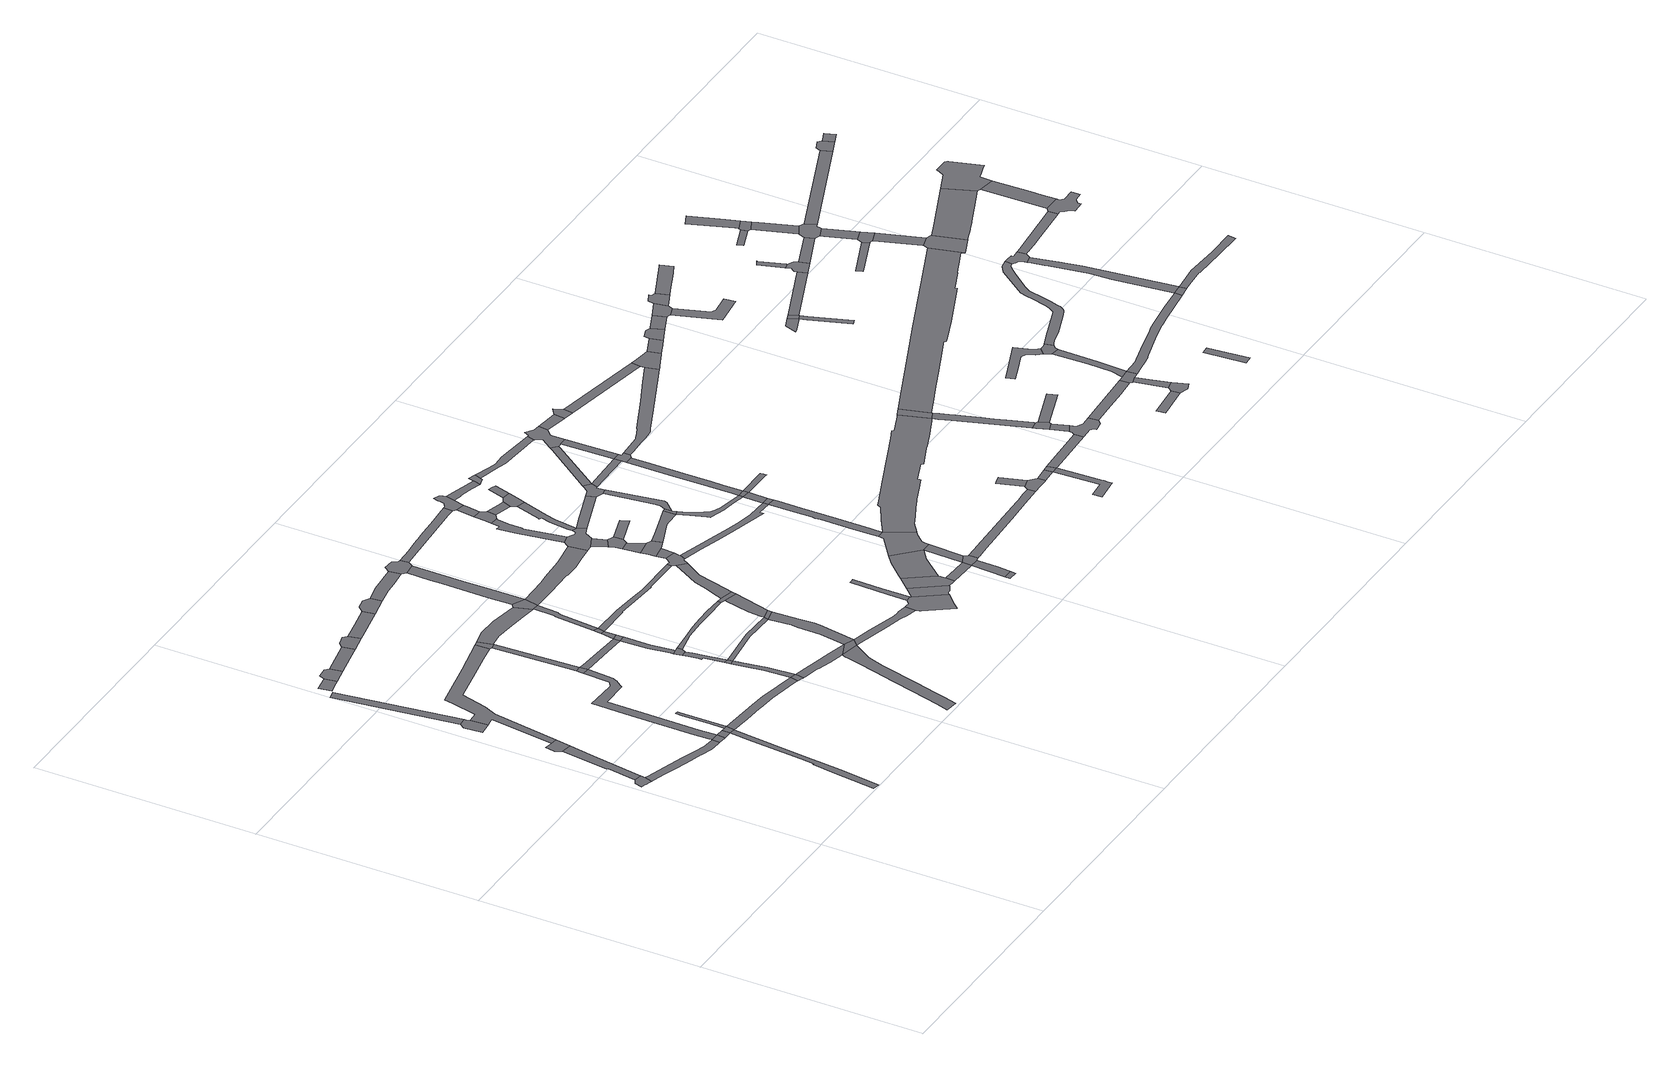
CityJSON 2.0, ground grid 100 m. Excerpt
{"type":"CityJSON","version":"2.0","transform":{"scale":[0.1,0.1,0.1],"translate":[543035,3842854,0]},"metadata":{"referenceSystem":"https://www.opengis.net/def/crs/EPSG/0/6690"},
"CityObjects":{
"road1":{"type":"Road","geometry":[{"type":"MultiSurface","lod":"1","boundaries":[[[0,1,2,3,4,5,6,7,8,9]]]}]},
"road2":{"type":"Road","attributes":{"RoadStructureAttribute.sectionType":"1"},"geometry":[{"type":"MultiSurface","lod":"1","boundaries":[[[10,11,12,13,0,9,14,15]]]}]},
"road3":{"type":"Road","geometry":[{"type":"MultiSurface","lod":"1","boundaries":[[[16,17,10,15,18,19]]]}]},
"road4":{"type":"Road","attributes":{"RoadStructureAttribute.sectionType":"1"},"geometry":[{"type":"MultiSurface","lod":"1","boundaries":[[[20,21,22,23,24,25,8,7,26,27,28,29,30,31,32,33,34,35]]]}]},
"road5":{"type":"Road","geometry":[{"type":"MultiSurface","lod":"1","boundaries":[[[36,37,38,39,40,41,42,43]]]}]},
"road6":{"type":"Road","attributes":{"RoadStructureAttribute.sectionType":"1"},"geometry":[{"type":"MultiSurface","lod":"1","boundaries":[[[44,45,46,47,48,49,50,51,52,53,54,55,56,57,58]]]}]},
"road7":{"type":"Road","attributes":{"RoadStructureAttribute.sectionType":"1"},"geometry":[{"type":"MultiSurface","lod":"1","boundaries":[[[59,60,38,37]]]}]},
"road8":{"type":"Road","geometry":[{"type":"MultiSurface","lod":"1","boundaries":[[[35,34,61,62]]]}]},
"road9":{"type":"Road","attributes":{"RoadStructureAttribute.sectionType":"1"},"geometry":[{"type":"MultiSurface","lod":"1","boundaries":[[[62,61,44,63]]]}]},
"road10":{"type":"Road","attributes":{"RoadStructureAttribute.sectionType":"1"},"geometry":[{"type":"MultiSurface","lod":"1","boundaries":[[[64,65,66,67,68]]]}]},
"road11":{"type":"Road","geometry":[{"type":"MultiSurface","lod":"1","boundaries":[[[63,44,58,69,70]]]}]},
"road12":{"type":"Road","geometry":[{"type":"MultiSurface","lod":"1","boundaries":[[[71,72,73,74,75,76,77,70,69]]]}]},
"road13":{"type":"Road","geometry":[{"type":"MultiSurface","lod":"1","boundaries":[[[78,79,64,68,80,81]]]}]},
"road14":{"type":"Road","attributes":{"RoadStructureAttribute.sectionType":"1"},"geometry":[{"type":"MultiSurface","lod":"1","boundaries":[[[82,83,84,85,86,87,43,42,88,89,90,19,18,91,92,93,94,95,96]]]}]},
"road15":{"type":"Road","attributes":{"RoadStructureAttribute.sectionType":"1"},"geometry":[{"type":"MultiSurface","lod":"1","boundaries":[[[97,98,99,100,101,102,103,104,105,106,107,35,62,108,109,110,111,112,113,114,115,116,117,118]]]}]},
"road16":{"type":"Road","attributes":{"RoadStructureAttribute.sectionType":"1"},"geometry":[{"type":"MultiSurface","lod":"1","boundaries":[[[119,120,81,80,121,122]]]}]},
"road17":{"type":"Road","attributes":{"RoadStructureAttribute.sectionType":"1"},"geometry":[{"type":"MultiSurface","lod":"1","boundaries":[[[123,124,125,126,127,69,58,128,129,130,131,132,133,134]]]}]},
"road18":{"type":"Road","geometry":[{"type":"MultiSurface","lod":"1","boundaries":[[[135,136,137,97,118]]]}]},
"road19":{"type":"Road","geometry":[{"type":"MultiSurface","lod":"1","boundaries":[[[138,139,119,122,140,141]]]}]},
"road20":{"type":"Road","attributes":{"RoadStructureAttribute.sectionType":"1"},"geometry":[{"type":"MultiSurface","lod":"1","boundaries":[[[142,143,144,136,135]]]}]},
"road21":{"type":"Road","geometry":[{"type":"MultiSurface","lod":"1","boundaries":[[[145,82,96,146,143,142,147]]]}]},
"road22":{"type":"Road","geometry":[{"type":"MultiSurface","lod":"1","boundaries":[[[134,133,148,149,150,151]]]}]},
"road23":{"type":"Road","attributes":{"RoadStructureAttribute.sectionType":"1"},"geometry":[{"type":"MultiSurface","lod":"1","boundaries":[[[152,153,135,118,154,155,156]]]}]},
"road24":{"type":"Road","attributes":{"RoadStructureAttribute.sectionType":"1"},"geometry":[{"type":"MultiSurface","lod":"1","boundaries":[[[157,158,159,141,140,160,161]]]}]},
"road25":{"type":"Road","attributes":{"RoadStructureAttribute.sectionType":"1"},"geometry":[{"type":"MultiSurface","lod":"1","boundaries":[[[162,163,164,165,166,167,134,151]]]}]},
"road26":{"type":"Road","geometry":[{"type":"MultiSurface","lod":"1","boundaries":[[[168,164,163,169]]]}]},
"road27":{"type":"Road","attributes":{"RoadStructureAttribute.sectionType":"1"},"geometry":[{"type":"MultiSurface","lod":"1","boundaries":[[[170,171,172,173,174,175,176,177,168,169]]]}]},
"road28":{"type":"Road","geometry":[{"type":"MultiSurface","lod":"1","boundaries":[[[178,179,180,173,172,181]]]}]},
"road29":{"type":"Road","attributes":{"RoadStructureAttribute.sectionType":"1"},"geometry":[{"type":"MultiSurface","lod":"1","boundaries":[[[182,183,184,185,186,187,188,189,190,191,192,193,194,195,196,197,198,199]]]}]},
"road30":{"type":"Road","attributes":{"RoadStructureAttribute.sectionType":"1"},"geometry":[{"type":"MultiSurface","lod":"1","boundaries":[[[155,200,201,180,179,202,203]]]}]},
"road31":{"type":"Road","attributes":{"RoadStructureAttribute.sectionType":"1"},"geometry":[{"type":"MultiSurface","lod":"1","boundaries":[[[204,205,145,147,206,207,208,209,210,211]]]}]},
"road32":{"type":"Road","geometry":[{"type":"MultiSurface","lod":"1","boundaries":[[[212,156,155,203]]]}]},
"road33":{"type":"Road","attributes":{"RoadStructureAttribute.sectionType":"1"},"geometry":[{"type":"MultiSurface","lod":"1","boundaries":[[[213,214,215,216,151,150,217,218,219,220,182,221]]]}]},
"road34":{"type":"Road","attributes":{"RoadStructureAttribute.sectionType":"1"},"geometry":[{"type":"MultiSurface","lod":"1","boundaries":[[[222,156,212,223]]]}]},
"road35":{"type":"Road","geometry":[{"type":"MultiSurface","lod":"1","boundaries":[[[224,225,157,161,226,227]]]}]},
"road36":{"type":"Road","geometry":[{"type":"MultiSurface","lod":"1","boundaries":[[[228,229,222,223,230]]]}]},
"road37":{"type":"Road","attributes":{"RoadStructureAttribute.sectionType":"1"},"geometry":[{"type":"MultiSurface","lod":"1","boundaries":[[[231,169,163,232,233,234]]]}]},
"road38":{"type":"Road","attributes":{"RoadStructureAttribute.sectionType":"1"},"geometry":[{"type":"MultiSurface","lod":"1","boundaries":[[[235,236,237,228,230,238,239,240,241]]]}]},
"road39":{"type":"Road","geometry":[{"type":"MultiSurface","lod":"1","boundaries":[[[221,182,199,242]]]}]},
"road40":{"type":"Road","attributes":{"RoadStructureAttribute.sectionType":"1"},"geometry":[{"type":"MultiSurface","lod":"1","boundaries":[[[243,244,245,246,178,181,247,248,249,250,251]]]}]},
"road41":{"type":"Road","geometry":[{"type":"MultiSurface","lod":"1","boundaries":[[[252,211,210,235,241,253]]]}]},
"road42":{"type":"Road","attributes":{"RoadStructureAttribute.sectionType":"1"},"geometry":[{"type":"MultiSurface","lod":"1","boundaries":[[[254,255,227,226,256,257,258]]]}]},
"road43":{"type":"Road","attributes":{"RoadStructureAttribute.sectionType":"1"},"geometry":[{"type":"MultiSurface","lod":"1","boundaries":[[[259,260,261,262,263,264,233,265,266,267,268,221,242]]]}]},
"road44":{"type":"Road","attributes":{"RoadStructureAttribute.sectionType":"1"},"geometry":[{"type":"MultiSurface","lod":"1","boundaries":[[[269,270,271,272,273,274,275,252,253]]]}]},
"road45":{"type":"Road","geometry":[{"type":"MultiSurface","lod":"1","boundaries":[[[276,277,234,233,264]]]}]},
"road46":{"type":"Road","attributes":{"RoadStructureAttribute.sectionType":"1"},"geometry":[{"type":"MultiSurface","lod":"1","boundaries":[[[278,279,280,281,242,199,282,283,284,285,286,287]]]}]},
"road47":{"type":"Road","attributes":{"RoadStructureAttribute.sectionType":"1"},"geometry":[{"type":"MultiSurface","lod":"1","boundaries":[[[288,289,290,230,223,291,292,293,294,295,296,297]]]}]},
"road48":{"type":"Road","geometry":[{"type":"MultiSurface","lod":"1","boundaries":[[[298,254,258,272,271,299,300,301,302,303,304,305]]]}]},
"road49":{"type":"Road","attributes":{"RoadStructureAttribute.sectionType":"1"},"geometry":[{"type":"MultiSurface","lod":"1","boundaries":[[[306,307,308,309,310,277,276,311,312,313]]]}]},
"road50":{"type":"Road","geometry":[{"type":"MultiSurface","lod":"1","boundaries":[[[251,250,306,313,314,315]]]}]},
"road51":{"type":"Road","attributes":{"RoadStructureAttribute.sectionType":"1"},"geometry":[{"type":"MultiSurface","lod":"1","boundaries":[[[316,317,318,319,253,241,320,321,322,323,324,325,326]]]}]},
"road52":{"type":"Road","attributes":{"RoadStructureAttribute.sectionType":"1"},"geometry":[{"type":"MultiSurface","lod":"1","boundaries":[[[327,328,329,330,331,332,315,314,333,334,335]]]}]},
"road53":{"type":"Road","geometry":[{"type":"MultiSurface","lod":"1","boundaries":[[[336,337,338,339,340,287,286,341,342,343,344,345,346,347]]]}]},
"road54":{"type":"Road","attributes":{"RoadStructureAttribute.sectionType":"1"},"geometry":[{"type":"MultiSurface","lod":"1","boundaries":[[[348,349,350,351,352,338,337]]]}]},
"road55":{"type":"Road","attributes":{"RoadStructureAttribute.sectionType":"1"},"geometry":[{"type":"MultiSurface","lod":"1","boundaries":[[[353,354,355,356,357,358,359,360,361,302,301,362,363,364,365]]]}]},
"road56":{"type":"Road","geometry":[{"type":"MultiSurface","lod":"1","boundaries":[[[366,347,346,367,368,369,370,371]]]}]},
"road57":{"type":"Road","geometry":[{"type":"MultiSurface","lod":"1","boundaries":[[[372,373,374,297,296,327,335,375,376,377,378,379]]]}]},
"road58":{"type":"Road","attributes":{"RoadStructureAttribute.sectionType":"1"},"geometry":[{"type":"MultiSurface","lod":"1","boundaries":[[[380,381,372,379]]]}]},
"road59":{"type":"Road","attributes":{"RoadStructureAttribute.sectionType":"1"},"geometry":[{"type":"MultiSurface","lod":"1","boundaries":[[[382,366,371,383,384,385,386]]]}]},
"road60":{"type":"Road","geometry":[{"type":"MultiSurface","lod":"1","boundaries":[[[387,388,389,390]]]}]},
"road61":{"type":"Road","attributes":{"RoadStructureAttribute.sectionType":"1"},"geometry":[{"type":"MultiSurface","lod":"1","boundaries":[[[391,392,393,394]]]}]},
"road62":{"type":"Road","geometry":[{"type":"MultiSurface","lod":"1","boundaries":[[[394,393,395,396,381,380,397,398]]]}]},
"road63":{"type":"Road","attributes":{"RoadStructureAttribute.sectionType":"1"},"geometry":[{"type":"MultiSurface","lod":"1","boundaries":[[[390,389,399,392,391,400,401]]]}]},
"road64":{"type":"Road","geometry":[{"type":"MultiSurface","lod":"1","boundaries":[[[402,403,404,405,406,407,408,409,410,316,326,411,388,387,412,413,414]]]}]},
"road65":{"type":"Road","attributes":{"RoadStructureAttribute.sectionType":"1"},"geometry":[{"type":"MultiSurface","lod":"1","boundaries":[[[415,416,417,418,419,420,409,408,421,422,423,424,425,426]]]}]},
"road66":{"type":"Road","attributes":{"RoadStructureAttribute.sectionType":"1"},"geometry":[{"type":"MultiSurface","lod":"1","boundaries":[[[427,385,384,428,429]]]}]},
"road67":{"type":"Road","geometry":[{"type":"MultiSurface","lod":"1","boundaries":[[[430,431,415,426,432,433,434,435]]]}]},
"road68":{"type":"Road","attributes":{"RoadStructureAttribute.sectionType":"1"},"geometry":[{"type":"MultiSurface","lod":"1","boundaries":[[[436,437,438,382,386,439,440]]]}]},
"road69":{"type":"Road","geometry":[{"type":"MultiSurface","lod":"1","boundaries":[[[441,442,443,444]]]}]},
"road70":{"type":"Road","geometry":[{"type":"MultiSurface","lod":"1","boundaries":[[[445,446,447,401,400]]]}]},
"road71":{"type":"Road","attributes":{"RoadStructureAttribute.sectionType":"1"},"geometry":[{"type":"MultiSurface","lod":"1","boundaries":[[[448,430,435,449,450]]]}]},
"road72":{"type":"Road","attributes":{"RoadStructureAttribute.sectionType":"1"},"geometry":[{"type":"MultiSurface","lod":"1","boundaries":[[[428,441,444,451,452,453,454]]]}]},
"road73":{"type":"Road","attributes":{"RoadStructureAttribute.sectionType":"1"},"geometry":[{"type":"MultiSurface","lod":"1","boundaries":[[[455,456,457,458,459,460,461,462,402,414,463,464,465,466]]]}]},
"road74":{"type":"Road","geometry":[{"type":"MultiSurface","lod":"1","boundaries":[[[467,468,469,470,471,353,365,448,450,472,473,474,475]]]}]},
"road75":{"type":"Road","attributes":{"RoadStructureAttribute.sectionType":"1"},"geometry":[{"type":"MultiSurface","lod":"1","boundaries":[[[476,477,478,479,398,397,480,481,482,483,484]]]}]},
"road76":{"type":"Road","attributes":{"RoadStructureAttribute.sectionType":"1"},"geometry":[{"type":"MultiSurface","lod":"1","boundaries":[[[485,433,432,486,487,488]]]}]},
"road77":{"type":"Road","geometry":[{"type":"MultiSurface","lod":"1","boundaries":[[[489,429,428,454,490,491,492]]]}]},
"road78":{"type":"Road","attributes":{"RoadStructureAttribute.sectionType":"1"},"geometry":[{"type":"MultiSurface","lod":"1","boundaries":[[[493,494,495,377,376,496,497,498,499,500,501,502]]]}]},
"road79":{"type":"Road","attributes":{"RoadStructureAttribute.sectionType":"1"},"geometry":[{"type":"MultiSurface","lod":"1","boundaries":[[[503,504,505,506,414,413,507]]]}]},
"road80":{"type":"Road","attributes":{"RoadStructureAttribute.sectionType":"1"},"geometry":[{"type":"MultiSurface","lod":"1","boundaries":[[[440,429,489,508]]]}]},
"road81":{"type":"Road","geometry":[{"type":"MultiSurface","lod":"1","boundaries":[[[509,488,487,510,455,466,511,512]]]}]},
"road82":{"type":"Road","geometry":[{"type":"MultiSurface","lod":"1","boundaries":[[[513,514,515,516,436,440,508,517,518,519,520,521]]]}]},
"road83":{"type":"Road","attributes":{"RoadStructureAttribute.sectionType":"1"},"geometry":[{"type":"MultiSurface","lod":"1","boundaries":[[[522,523,473,472,524,525,526,527,528,529]]]}]},
"road84":{"type":"Road","geometry":[{"type":"MultiSurface","lod":"1","boundaries":[[[530,476,484,531,532]]]}]},
"road85":{"type":"Road","geometry":[{"type":"MultiSurface","lod":"1","boundaries":[[[533,534,535,536,509,512]]]}]},
"road86":{"type":"Road","attributes":{"RoadStructureAttribute.sectionType":"1"},"geometry":[{"type":"MultiSurface","lod":"1","boundaries":[[[537,538,539,540,541,542,543,544,545,530,532]]]}]},
"road87":{"type":"Road","geometry":[{"type":"MultiSurface","lod":"1","boundaries":[[[546,529,528,547,548,549,550,551]]]}]},
"road88":{"type":"Road","attributes":{"RoadStructureAttribute.sectionType":"1"},"geometry":[{"type":"MultiSurface","lod":"1","boundaries":[[[552,553,554,555,556,557,531,484,558,559,560,561,562,563,564,565]]]}]},
"road89":{"type":"Road","attributes":{"RoadStructureAttribute.sectionType":"1"},"geometry":[{"type":"MultiSurface","lod":"1","boundaries":[[[501,566,567,568,569,570,571,572,513,521,573,574,575,576,577,578]]]}]},
"road90":{"type":"Road","geometry":[{"type":"MultiSurface","lod":"1","boundaries":[[[579,580,581,582,503,507,542,541,583,584,585,586,587]]]}]},
"road91":{"type":"Road","geometry":[{"type":"MultiSurface","lod":"1","boundaries":[[[588,502,501,578]]]}]},
"road92":{"type":"Road","attributes":{"RoadStructureAttribute.sectionType":"1"},"geometry":[{"type":"MultiSurface","lod":"1","boundaries":[[[564,589,590,591,502,588,592,593]]]}]},
"road93":{"type":"Road","geometry":[{"type":"MultiSurface","lod":"1","boundaries":[[[594,565,564,593]]]}]},
"road94":{"type":"Road","attributes":{"RoadStructureAttribute.sectionType":"1"},"geometry":[{"type":"MultiSurface","lod":"1","boundaries":[[[595,596,597,598,599,600,601,602,603,492,491,604,605,606,607,608,609,610,611,612,613]]]}]},
"road95":{"type":"Road","attributes":{"RoadStructureAttribute.sectionType":"1"},"geometry":[{"type":"MultiSurface","lod":"1","boundaries":[[[614,615,587,586,616,617]]]}]},
"road96":{"type":"Road","attributes":{"RoadStructureAttribute.sectionType":"1"},"geometry":[{"type":"MultiSurface","lod":"1","boundaries":[[[618,619,579,587,620,621]]]}]},
"road97":{"type":"Road","attributes":{"RoadStructureAttribute.sectionType":"1"},"geometry":[{"type":"MultiSurface","lod":"1","boundaries":[[[622,623,624,551,550,625,626,627,628]]]}]},
"road98":{"type":"Road","attributes":{"RoadStructureAttribute.sectionType":"1"},"geometry":[{"type":"MultiSurface","lod":"1","boundaries":[[[629,630,631,632,633,565,594,634,635,636,637,638]]]}]},
"road99":{"type":"Road","geometry":[{"type":"MultiSurface","lod":"1","boundaries":[[[639,640,641,642,594,593]]]}]},
"road100":{"type":"Road","geometry":[{"type":"MultiSurface","lod":"1","boundaries":[[[643,644,614,617,629,638,645,646]]]}]},
"road101":{"type":"Road","attributes":{"RoadStructureAttribute.sectionType":"1"},"geometry":[{"type":"MultiSurface","lod":"1","boundaries":[[[647,648,649,614,644]]]}]},
"road102":{"type":"Road","geometry":[{"type":"MultiSurface","lod":"1","boundaries":[[[650,651,628,627,652,653,654,618,621,655,649,648,656,657,658,659,660]]]}]},
"road103":{"type":"Road","attributes":{"RoadStructureAttribute.sectionType":"1"},"geometry":[{"type":"MultiSurface","lod":"1","boundaries":[[[661,662,663,664,665,666,667,668,669,670,671,672,673,674,675,676,521,520,677,678,679,680,681,682,683,684,685,686,687,688,689,690,691,692,693,694,695,696]]]}]},
"road104":{"type":"Road","geometry":[{"type":"MultiSurface","lod":"1","boundaries":[[[697,698,699,700,701]]]}]},
"road105":{"type":"Road","geometry":[{"type":"MultiSurface","lod":"1","boundaries":[[[702,703,701,700,704,595,613,705,706,707,708]]]}]},
"road106":{"type":"Road","attributes":{"RoadStructureAttribute.sectionType":"1"},"geometry":[{"type":"MultiSurface","lod":"1","boundaries":[[[659,658,709,710]]]}]},
"road107":{"type":"Road","attributes":{"RoadStructureAttribute.sectionType":"1"},"geometry":[{"type":"MultiSurface","lod":"1","boundaries":[[[711,712,713,714,715,716,717,718,719,720,721]]]}]},
"road108":{"type":"Road","attributes":{"RoadStructureAttribute.sectionType":"1"},"geometry":[{"type":"MultiSurface","lod":"1","boundaries":[[[722,708,707,723]]]}]},
"road109":{"type":"Road","geometry":[{"type":"MultiSurface","lod":"1","boundaries":[[[724,710,709,725,726]]]}]},
"road110":{"type":"Road","geometry":[{"type":"MultiSurface","lod":"1","boundaries":[[[727,722,723,728,717,716]]]}]},
"road111":{"type":"Road","attributes":{"RoadStructureAttribute.sectionType":"1"},"geometry":[{"type":"MultiSurface","lod":"1","boundaries":[[[729,730,731,732,733,734,735,736,646,645,737,738,739,740,741,742,743,744,745,746,747,748]]]}]},
"road112":{"type":"Road","attributes":{"RoadStructureAttribute.sectionType":"1"},"geometry":[{"type":"MultiSurface","lod":"1","boundaries":[[[749,727,716,750,751]]]}]},
"road113":{"type":"Road","attributes":{"RoadStructureAttribute.sectionType":"1"},"geometry":[{"type":"MultiSurface","lod":"1","boundaries":[[[726,725,752,753]]]}]},
"road114":{"type":"Road","geometry":[{"type":"MultiSurface","lod":"1","boundaries":[[[754,755,661,696,756,757]]]}]},
"road115":{"type":"Road","attributes":{"RoadStructureAttribute.sectionType":"1"},"geometry":[{"type":"MultiSurface","lod":"1","boundaries":[[[758,759,760,761,762,763,764,765,756,696,766,767,768,769]]]}]},
"road116":{"type":"Road","attributes":{"RoadStructureAttribute.sectionType":"1"},"geometry":[{"type":"MultiSurface","lod":"1","boundaries":[[[770,771,772,773]]]}]},
"road117":{"type":"Road","geometry":[{"type":"MultiSurface","lod":"1","boundaries":[[[769,768,774,771,770,775,776]]]}]},
"road118":{"type":"Road","geometry":[{"type":"MultiSurface","lod":"1","boundaries":[[[777,778,773,772,779,749,751,780,781,782,783,784,785]]]}]},
"road119":{"type":"Road","geometry":[{"type":"MultiSurface","lod":"1","boundaries":[[[786,787,788,776,775]]]}]},
"road120":{"type":"Road","geometry":[{"type":"MultiSurface","lod":"1","boundaries":[[[789,790,791,753,752,729,748,792,793,794,795,796]]]}]},
"road121":{"type":"Road","attributes":{"RoadStructureAttribute.sectionType":"1"},"geometry":[{"type":"MultiSurface","lod":"1","boundaries":[[[797,798,785,784,799,800,801,802]]]}]},
"road122":{"type":"Road","attributes":{"RoadStructureAttribute.sectionType":"1"},"geometry":[{"type":"MultiSurface","lod":"1","boundaries":[[[803,804,796,795,805,806]]]}]},
"road123":{"type":"Road","geometry":[{"type":"MultiSurface","lod":"1","boundaries":[[[807,808,809,810]]]}]},
"road124":{"type":"Road","geometry":[{"type":"MultiSurface","lod":"1","boundaries":[[[811,812,813,803,806,814,815]]]}]},
"road125":{"type":"Road","geometry":[{"type":"MultiSurface","lod":"1","boundaries":[[[816,817,807,810,818,819]]]}]},
"road126":{"type":"Road","attributes":{"RoadStructureAttribute.sectionType":"1"},"geometry":[{"type":"MultiSurface","lod":"1","boundaries":[[[820,821,822,817,816]]]}]},
"road127":{"type":"Road","geometry":[{"type":"MultiSurface","lod":"1","boundaries":[[[823,824,825,797,802,826,822,821,827,828]]]}]},
"road128":{"type":"Road","attributes":{"RoadStructureAttribute.sectionType":"1"},"geometry":[{"type":"MultiSurface","lod":"1","boundaries":[[[829,830,815,814,831]]]}]},
"road129":{"type":"Road","geometry":[{"type":"MultiSurface","lod":"1","boundaries":[[[832,833,834,835,836,837,838,839,840,841,842,843,844,845,846,847,848]]]}]},
"road130":{"type":"Road","attributes":{"RoadStructureAttribute.sectionType":"1"},"geometry":[{"type":"MultiSurface","lod":"1","boundaries":[[[849,850,851,852,853,824,823,854,855,856,857]]]}]},
"road131":{"type":"Road","geometry":[{"type":"MultiSurface","lod":"1","boundaries":[[[858,829,831,859,860,861]]]}]},
"road132":{"type":"Road","geometry":[{"type":"MultiSurface","lod":"1","boundaries":[[[862,863,864,865,866,867,868]]]}]},
"road133":{"type":"Road","geometry":[{"type":"MultiSurface","lod":"1","boundaries":[[[869,870,848,847,849,857,871,872,873]]]}]},
"road134":{"type":"Road","attributes":{"RoadStructureAttribute.sectionType":"1"},"geometry":[{"type":"MultiSurface","lod":"1","boundaries":[[[874,875,876,877,878,860,859]]]}]},
"road135":{"type":"Road","geometry":[{"type":"MultiSurface","lod":"1","boundaries":[[[879,862,868,880,881]]]}]},
"road136":{"type":"Road","attributes":{"RoadStructureAttribute.sectionType":"1"},"geometry":[{"type":"MultiSurface","lod":"1","boundaries":[[[882,883,884,885,886,887,880,868]]]}]},
"road137":{"type":"Road","attributes":{"RoadStructureAttribute.sectionType":"1"},"geometry":[{"type":"MultiSurface","lod":"1","boundaries":[[[888,889,890,891,892,754,757,893,894,895,896,897,898,899,900,901,902,903,904,905,906,907,908,909,910,911]]]}]},
"road138":{"type":"Road","geometry":[{"type":"MultiSurface","lod":"1","boundaries":[[[912,913,914,858,861,915,916,917]]]}]},
"road139":{"type":"Road","geometry":[{"type":"MultiSurface","lod":"1","boundaries":[[[918,919,920,921]]]}]},
"road140":{"type":"Road","attributes":{"RoadStructureAttribute.sectionType":"1"},"geometry":[{"type":"MultiSurface","lod":"1","boundaries":[[[922,923,917,916,924,925,926]]]}]},
"road141":{"type":"Road","attributes":{"RoadStructureAttribute.sectionType":"1"},"geometry":[{"type":"MultiSurface","lod":"1","boundaries":[[[927,879,881,928]]]}]},
"road142":{"type":"Road","attributes":{"RoadStructureAttribute.sectionType":"1"},"geometry":[{"type":"MultiSurface","lod":"1","boundaries":[[[929,930,931,932,933,934,935,936,937,938,939,940,823,828,941,942,943,944,945,946,947,948,949,950,951]]]}]},
"road143":{"type":"Road","attributes":{"RoadStructureAttribute.sectionType":"1"},"geometry":[{"type":"MultiSurface","lod":"1","boundaries":[[[952,953,954,955,956,957,958,959,960,961,962,963,964,965,869,873,966,967,968,969,970,971,972,973,974,975,976,977,978,979,980,981,982,983,984,985,986,987]]]}]},
"road144":{"type":"Road","geometry":[{"type":"MultiSurface","lod":"1","boundaries":[[[988,989,990,991,992,993,994]]]}]},
"road145":{"type":"Road","geometry":[{"type":"MultiSurface","lod":"1","boundaries":[[[995,996,994,993,997,998,999,927,928,1000,1001]]]}]},
"road146":{"type":"Road","attributes":{"RoadStructureAttribute.sectionType":"1"},"geometry":[{"type":"MultiSurface","lod":"1","boundaries":[[[1002,1001,1000,1003]]]}]},
"road147":{"type":"Road","geometry":[{"type":"MultiSurface","lod":"1","boundaries":[[[1004,1005,1006,1007,1008,1009]]]}]},
"road148":{"type":"Road","geometry":[{"type":"MultiSurface","lod":"1","boundaries":[[[1010,929,951,1011]]]}]},
"road149":{"type":"Road","geometry":[{"type":"MultiSurface","lod":"1","boundaries":[[[1012,1013,1014,1015]]]}]},
"road150":{"type":"Road","attributes":{"RoadStructureAttribute.sectionType":"1"},"geometry":[{"type":"MultiSurface","lod":"1","boundaries":[[[1016,1017,1018,1019,1020,1021,1022,1023,1024,1025,1026,1027,1028,1029,929,1010]]]}]},
"road151":{"type":"Road","geometry":[{"type":"MultiSurface","lod":"1","boundaries":[[[1030,1031,1032,1033,952,987,1034,1035,1036,1037,1038,1022,1021,1039,1040,1041]]]}]},
"road152":{"type":"Road","attributes":{"RoadStructureAttribute.sectionType":"1"},"geometry":[{"type":"MultiSurface","lod":"1","boundaries":[[[1042,1043,1044,1045,1046,1047]]]}]},
"road153":{"type":"Road","geometry":[{"type":"MultiSurface","lod":"1","boundaries":[[[1047,1046,1012,1015,1048,1049]]]}]},
"road154":{"type":"Road","attributes":{"RoadStructureAttribute.sectionType":"1"},"geometry":[{"type":"MultiSurface","lod":"1","boundaries":[[[1050,1049,1048,1051,1052]]]}]},
"road155":{"type":"Road","geometry":[{"type":"MultiSurface","lod":"1","boundaries":[[[1052,1051,1002,1003,1053,1054,1055,1056,1057,1058]]]}]},
"road156":{"type":"Road","geometry":[{"type":"MultiSurface","lod":"1","boundaries":[[[1059,1060,1061,1004,1009,1062,1063,1064]]]}]},
"road157":{"type":"Road","attributes":{"RoadStructureAttribute.sectionType":"1"},"geometry":[{"type":"MultiSurface","lod":"1","boundaries":[[[1065,1054,1053,1066,1060,1059]]]}]},
"road158":{"type":"Road","attributes":{"RoadStructureAttribute.sectionType":"1"},"geometry":[{"type":"MultiSurface","lod":"1","boundaries":[[[1064,1063,1067,1068,1069]]]}]},
"road159":{"type":"Road","geometry":[{"type":"MultiSurface","lod":"1","boundaries":[[[1070,1071,1069,1068,1072,1073,888,911,1074,1075,1076,1077]]]}]},
"road160":{"type":"Road","attributes":{"RoadStructureAttribute.sectionType":"1"},"geometry":[{"type":"MultiSurface","lod":"1","boundaries":[[[1078,1079,1080,1081,1010,1011,1082,1083,1084,1085,1086,1087]]]}]},
"road161":{"type":"Road","attributes":{"RoadStructureAttribute.sectionType":"1"},"geometry":[{"type":"MultiSurface","lod":"1","boundaries":[[[1088,1089,1041,1040,1090,1091,1092,1093,1094,1095]]]}]},
"road162":{"type":"Road","attributes":{"RoadStructureAttribute.sectionType":"1"},"geometry":[{"type":"MultiSurface","lod":"1","boundaries":[[[1096,1097,1098,1077,1076,1099,1100,1101,1102,1103,1104,1105,1106,1107]]]}]},
"road163":{"type":"Road","attributes":{"RoadStructureAttribute.sectionType":"1"},"geometry":[{"type":"MultiSurface","lod":"1","boundaries":[[[1108,1058,1057,1109]]]}]},
"road164":{"type":"Road","geometry":[{"type":"MultiSurface","lod":"1","boundaries":[[[1110,1088,1095,1111,1112,1113,1114,1115,1116,1117,1118,1119,1120,1121,1122,1123,1124,1125,1126]]]}]},
"road165":{"type":"Road","attributes":{"RoadStructureAttribute.sectionType":"1"},"geometry":[{"type":"MultiSurface","lod":"1","boundaries":[[[1127,1110,1126,1128,1129,1130]]]}]},
"road166":{"type":"Road","geometry":[{"type":"MultiSurface","lod":"1","boundaries":[[[1131,1132,1133,1134,1096,1107,1135,1136,1127,1130,1137,1138,1139,1140,1141,1142,1143,1144,1145,1146,1147]]]}]},
"road167":{"type":"Road","geometry":[{"type":"MultiSurface","lod":"1","boundaries":[[[1148,1149,1108,1109,1150,1151,1152]]]}]},
"road168":{"type":"Road","attributes":{"RoadStructureAttribute.sectionType":"1"},"geometry":[{"type":"MultiSurface","lod":"1","boundaries":[[[1153,1154,1152,1151,1155]]]}]}
},
"vertices":[
[60,868,0],[38,857,0],[29,822,0],[41,819,0],[46,817,0],[53,815,0],[68,811,0],[82,807,0],[93,843,0],[96,863,0],
[104,1218,0],[87,1096,0],[74,1005,0],[82,1004,0],[133,1096,0],[152,1211,0],
[96,1291,0],[88,1245,0],[163,1279,0],[133,1284,0],
[454,739,0],[403,744,0],[353,760,0],[291,780,0],[229,800,0],[106,838,0],[96,802,0],[150,786,0],[216,765,0],[290,741,0],[340,726,0],[342,725,0],[398,707,0],[444,704,0],[456,703,0],[458,739,0],
[120,1663,0],[119,1669,0],[82,1666,0],[81,1665,0],[63,1642,0],[73,1562,0],[131,1569,0],[125,1645,0],
[535,698,0],[524,591,0],[519,533,0],[505,363,0],[500,301,0],[492,302,0],[479,195,0],[457,11,0],[488,5,0],[511,192,0],[519,277,0],[527,349,0],[535,443,0],[550,587,0],[562,695,0],
[41,2218,0],[6,2211,0],
[496,700,0],[499,738,0],
[537,736,0],
[110,2295,0],[40,2284,0],[49,2226,0],[101,2238,0],[121,2242,0],
[569,733,0],[554,734,0],
[570,771,0],[570,924,0],[570,954,0],[563,954,0],[555,954,0],[555,923,0],[555,803,0],
[168,2327,0],[123,2321,0],[194,2257,0],[184,2310,0],
[610,1887,0],[431,1849,0],[284,1819,0],[207,1805,0],[198,1765,0],[171,1649,0],[147,1571,0],[171,1574,0],[172,1574,0],[211,1583,0],[236,1639,0],[270,1759,0],[406,1784,0],[535,1809,0],[612,1823,0],
[635,1412,0],[628,1296,0],[628,1291,0],[603,1276,0],[503,1280,0],[460,1282,0],[459,1130,0],[459,1100,0],[457,817,0],[458,752,0],[458,741,0],[498,752,0],[495,818,0],[499,1100,0],[499,1130,0],[501,1233,0],[623,1234,0],[645,1267,0],[646,1268,0],[657,1288,0],[660,1294,0],[669,1410,0],
[345,2344,0],[343,2343,0],[310,2280,0],[356,2289,0],
[924,693,0],[885,700,0],[883,701,0],[830,711,0],[753,717,0],[656,686,0],[746,680,0],[751,679,0],[838,672,0],[980,645,0],[992,642,0],[1001,679,0],
[664,1445,0],[636,1445,0],[636,1432,0],
[405,2374,0],[365,2364,0],[436,2305,0],[425,2359,0],
[648,1822,0],[622,1816,0],[636,1509,0],
[633,1892,0],[616,1820,0],[648,1826,0],
[1001,639,0],[1004,638,0],[1022,633,0],[1029,672,0],
[791,1435,0],[688,1443,0],[820,1402,0],[910,1397,0],[910,1426,0],
[607,2393,0],[510,2374,0],[428,2359,0],[456,2309,0],[617,2340,0],
[1020,796,0],[996,938,0],[974,933,0],[977,911,0],[984,859,0],[993,794,0],
[970,960,0],[992,959,0],
[978,1044,0],[967,1105,0],[962,1134,0],[935,1129,0],[939,1104,0],[946,1063,0],[947,1051,0],[956,1052,0],
[971,1174,0],[955,1172,0],[929,1167,0],[974,1152,0],
[1239,577,0],[1234,560,0],[1230,542,0],[1216,491,0],[1193,404,0],[1168,310,0],[1141,206,0],[1106,74,0],[1091,24,0],[1146,16,0],[1163,75,0],[1177,126,0],[1188,172,0],[1202,221,0],[1246,392,0],[1250,402,0],[1274,476,0],[1328,559,0],
[914,1275,0],[927,1179,0],[940,1279,0],[940,1397,0],
[793,1905,0],[702,1907,0],[654,1827,0],[707,1833,0],[786,1828,0],[878,1816,0],[945,1807,0],[918,1884,0],
[940,1432,0],
[1223,626,0],[1122,650,0],[1116,651,0],[1107,653,0],[1030,631,0],[1099,615,0],[1111,611,0],[1169,594,0],[1308,605,0],
[919,1488,0],[940,1485,0],
[676,2429,0],[631,2419,0],[712,2360,0],[704,2411,0],
[924,1527,0],[921,1502,0],[946,1516,0],
[1186,981,0],[1179,960,0],[1322,955,0],[1327,976,0],
[948,1806,0],[943,1715,0],[938,1701,0],[955,1606,0],[964,1697,0],[969,1711,0],[976,1805,0],
[1356,589,0],
[1263,1198,0],[1198,1195,0],[1133,1192,0],[1079,1186,0],[1071,1171,0],[1164,1177,0],[1236,1175,0],[1341,1176,0],[1342,1193,0],
[935,1897,0],[991,1868,0],
[912,2440,0],[779,2428,0],[786,2373,0],[839,2378,0],[918,2386,0],
[1357,591,0],[1385,757,0],[1387,784,0],[1385,827,0],[1384,854,0],[1378,967,0],[1323,946,0],[1332,854,0],[1330,826,0],[1328,721,0],
[989,2059,0],[989,2152,0],[988,2376,0],[935,2368,0],[934,2263,0],[935,2214,0],[932,2001,0],
[1380,989,0],[1331,976,0],
[1615,528,0],[1610,529,0],[1584,531,0],[1448,566,0],[1338,557,0],[1505,515,0],[1576,498,0],[1608,488,0],[1659,474,0],[1662,523,0],
[1273,1495,0],[1212,1502,0],[1096,1514,0],[1093,1486,0],[1094,1488,0],[1210,1479,0],[1305,1472,0],[1306,1475,0],[1479,1474,0],[1479,1494,0],
[928,2465,0],[1002,2396,0],[1003,2399,0],[1005,2400,0],[1001,2437,0],[999,2437,0],[987,2441,0],[978,2461,0],
[1361,1169,0],[1359,1161,0],[1348,1108,0],[1335,1049,0],[1330,991,0],[1390,1027,0],[1411,1109,0],[1423,1153,0],
[1428,1176,0],[1367,1191,0],
[1406,1900,0],[1285,1882,0],[1170,1876,0],[1130,1873,0],[1023,1805,0],[1085,1804,0],[1217,1807,0],[1227,1802,0],[1290,1803,0],[1345,1811,0],[1420,1820,0],
[1489,1460,0],[1437,1369,0],[1419,1337,0],[1400,1279,0],[1383,1236,0],[1368,1191,0],[1436,1205,0],[1474,1347,0],[1525,1427,0],
[1732,538,0],[1732,539,0],[1705,537,0],[1686,521,0],[1678,522,0],[1663,459,0],[1664,456,0],[1665,452,0],[1748,336,0],[1773,362,0],[1822,413,0],[1736,534,0],
[1731,668,0],[1735,798,0],[1723,797,0],[1712,797,0],[1707,620,0],
[1415,2465,0],[1370,2462,0],[1314,2458,0],[1198,2451,0],[1173,2448,0],[1159,2447,0],[1119,2444,0],[1079,2441,0],[1039,2439,0],[1202,2413,0],[1377,2425,0],[1384,2423,0],[1414,2425,0],
[1779,580,0],[1832,424,0],[1834,424,0],[1845,423,0],[1878,441,0],[1879,442,0],
[1515,1518,0],[1498,1494,0],[1487,1494,0],[1541,1453,0],[1547,1452,0],[1560,1481,0],[1561,1485,0],[1564,1510,0],
[1570,1571,0],[1510,1561,0],
[1831,635,0],[1897,440,0],[1918,439,0],[1920,480,0],[1919,515,0],
[1501,1847,0],[1451,1823,0],[1479,1760,0],[1522,1788,0],
[1541,1710,0],[1494,1702,0],[1503,1628,0],[1573,1640,0],
[1505,1604,0],[1506,1602,0],[1611,1587,0],[1600,1629,0],
[1491,1732,0],[1555,1734,0],[1551,1775,0],
[1516,1943,0],[1514,1937,0],[1509,1923,0],[1496,1919,0],[1476,1930,0],[1472,1932,0],[1464,1937,0],[1426,1927,0],[1417,1915,0],[1438,1822,0],[1521,1885,0],[1555,1898,0],[1537,1934,0],
[1408,2246,0],[1403,2209,0],[1401,2209,0],[1381,2209,0],[1394,2124,0],[1426,1929,0],[1434,2117,0],[1435,2125,0],[1435,2163,0],[1436,2187,0],[1444,2241,0],[1445,2244,0],
[1990,477,0],[2047,432,0],[2051,475,0],
[1417,2329,0],[1411,2275,0],[1469,2260,0],[1474,2301,0],[1458,2324,0],[1457,2325,0],
[1951,753,0],[1911,721,0],[1846,652,0],[2003,614,0],[2055,654,0],
[2040,279,0],[2039,256,0],[2082,254,0],[2084,277,0],
[1683,1773,0],[1676,1792,0],[1670,1811,0],
[1427,2414,0],[1467,2390,0],[1470,2405,0],
[2085,285,0],[2089,342,0],[2091,403,0],[2089,430,0],
[1565,2215,0],[1527,2098,0],[1526,2097,0],[1526,2093,0],[1531,2091,0],[1536,2090,0],[1525,2045,0],[1513,1958,0],[1550,2040,0],[1563,2081,0],[1565,2086,0],[1603,2202,0],
[1456,2532,0],[1450,2508,0],[1450,2505,0],[1443,2479,0],[1422,2465,0],[1483,2455,0],[1493,2497,0],[1488,2509,0],[1483,2522,0],
[1810,1691,0],[1752,1674,0],[1648,1643,0],[1643,1642,0],[1655,1604,0],[1729,1632,0],[1752,1633,0],[1803,1635,0],[1811,1636,0],
[1553,2281,0],[1547,2241,0],[1551,2241,0],[1564,2278,0],
[2091,494,0],[2093,435,0],[2108,436,0],[2107,478,0],
[1954,1377,0],[1886,1389,0],[1824,1406,0],[1638,1429,0],[1731,1402,0],[1821,1376,0],[1984,1335,0],[1984,1352,0],[2049,1348,0],[2048,1371,0],
[1760,2013,0],[1678,1984,0],[1610,1961,0],[1546,1938,0],[1771,1973,0],
[2099,652,0],
[1590,2293,0],[1552,2237,0],[1617,2245,0],[1631,2287,0],
[2054,856,0],[2054,844,0],[2054,840,0],[2054,832,0],[2100,674,0],[2105,690,0],[2140,729,0],[2157,740,0],[2090,856,0],
[1580,2472,0],[1530,2486,0],[1521,2447,0],[1526,2446,0],[1575,2437,0],[1594,2433,0],[1634,2419,0],[1641,2454,0],
[1826,1695,0],[1833,1644,0],[1826,1663,0],
[1654,2360,0],[1635,2367,0],[1616,2373,0],[1593,2300,0],
[1871,1709,0],[1876,1724,0],[1870,1756,0],[1835,1964,0],[1834,1967,0],[1808,1962,0],[1808,1960,0],[1837,1740,0],[1839,1718,0],
[1649,2479,0],[1643,2422,0],[1668,2430,0],[1670,2435,0],[1671,2439,0],[1681,2469,0],
[1973,1497,0],[1940,1502,0],[1915,1514,0],[1897,1524,0],[1880,1546,0],[1849,1601,0],[1834,1583,0],[1856,1518,0],[1860,1506,0],[1864,1505,0],[1933,1484,0],[1993,1475,0],[2050,1463,0],[2051,1482,0],
[2049,1340,0],[2051,1233,0],[2052,1154,0],[2051,1139,0],[2052,1115,0],[2054,967,0],[2054,889,0],[2090,913,0],[2089,1064,0],[2089,1116,0],[2088,1224,0],[2089,1328,0],[2088,1345,0],
[1815,2056,0],[1806,2044,0],[1800,2035,0],[1791,2023,0],[1830,1996,0],[1828,2003,0],[1829,2003,0],[1838,2004,0],[1846,2033,0],
[2088,1372,0],
[2050,1456,0],[2048,1382,0],[2048,1379,0],[2088,1457,0],[2088,1459,0],
[2088,1483,0],
[2634,499,0],[2591,498,0],[2550,495,0],[2538,494,0],[2413,489,0],[2222,482,0],[2209,482,0],[2206,482,0],[2190,481,0],[2122,437,0],[2125,437,0],[2141,438,0],[2187,441,0],[2194,441,0],[2207,442,0],[2223,442,0],[2414,452,0],[2539,459,0],[2635,463,0],
[2046,2040,0],[1878,2035,0],[1892,2005,0],[2047,2007,0],
[1994,2300,0],[1984,2287,0],[2013,2266,0],[2021,2277,0],
[1846,2438,0],[1791,2435,0],[1758,2445,0],[1777,2412,0],[1814,2403,0],[2014,2385,0],[2025,2418,0],
[2047,1984,0],[2048,1774,0],[2049,1672,0],[2051,1511,0],[2051,1490,0],[2087,1577,0],[2087,1627,0],[2086,1750,0],[2085,1900,0],[2084,1984,0],
[2232,1457,0],[2233,1457,0],[2232,1471,0],[2231,1485,0],
[2083,2027,0],[2083,2041,0],[2102,1998,0],[2100,2028,0],
[2080,2177,0],[2077,2278,0],[2040,2277,0],
[2044,2442,0],[2033,2418,0],[2016,2382,0],[2034,2355,0],[2016,2330,0],[2034,2277,0],[2075,2339,0],[2075,2345,0],[2104,2371,0],[2108,2415,0],[2080,2418,0],
[2859,1208,0],[2846,1202,0],[2751,1163,0],[2750,1168,0],[2748,1172,0],[2727,1163,0],[2716,1158,0],[2626,1121,0],[2561,1094,0],[2405,1030,0],[2279,978,0],[2252,966,0],[2251,964,0],[2244,949,0],[2167,904,0],[2092,857,0],[2206,777,0],[2219,783,0],[2298,822,0],[2332,838,0],[2345,843,0],[2360,849,0],[2439,881,0],[2492,903,0],[2491,909,0],[2488,917,0],[2593,958,0],[2595,953,0],[2597,947,0],[2619,957,0],[2701,992,0],[2718,998,0],[2798,1030,0],[2845,1050,0],[2881,1066,0],[2899,1075,0],
[2653,643,0],[2632,637,0],[2611,630,0],[2648,520,0],[2688,531,0],
[2715,509,0],[2707,516,0],[2635,502,0],[2672,465,0],[2714,467,0],[2723,467,0],[2722,503,0],
[2208,2352,0],[2214,2402,0],
[2834,227,0],[2833,247,0],[2832,265,0],[2832,269,0],[2828,367,0],[2824,471,0],[2791,470,0],[2800,264,0],[2796,264,0],[2725,256,0],[2725,214,0],
[2789,509,0],[2791,473,0],
[2244,2425,0],[2258,2343,0],[2264,2387,0],
[2815,512,0],[2791,471,0],
[2681,2248,0],[2586,2205,0],[2461,2147,0],[2281,2066,0],[2276,2063,0],[2229,2042,0],[2227,2041,0],[2214,2035,0],[2129,1999,0],[2202,2003,0],[2235,2004,0],[2238,2004,0],[2248,2004,0],[2258,2004,0],[2285,2008,0],[2303,2017,0],[2429,2074,0],[2517,2112,0],[2625,2160,0],[2694,2190,0],
[3068,526,0],[2827,471,0],[3070,483,0],
[2677,2267,0],[2683,2308,0],
[2897,1224,0],[2884,1219,0],[2936,1092,0],[2935,1096,0],
[3066,707,0],[3045,770,0],[3031,811,0],[3014,859,0],[2998,909,0],[2965,1006,0],[2963,1013,0],[2945,1066,0],[2908,1050,0],[2925,1000,0],[3029,694,0],[3068,701,0],
[3091,641,0],[3052,628,0],[3077,554,0],[3115,573,0],
[3034,679,0],[3098,654,0],[3080,694,0],
[3152,531,0],[3124,546,0],[3078,539,0],[3125,486,0],[3140,477,0],[3142,464,0],[3183,470,0],[3202,489,0],[3200,534,0],
[3285,718,0],[3279,739,0],[3271,760,0],
[2756,2297,0],[2715,2302,0],[2707,2304,0],[2706,2195,0],[2718,2201,0],[2790,2234,0],[2801,2239,0],[2785,2294,0],
[3495,553,0],[3298,541,0],[3211,490,0],[3317,497,0],[3409,502,0],[3497,508,0],
[2871,2331,0],[2870,2331,0],[2854,2262,0],[2887,2277,0],
[3525,337,0],[3372,321,0],[3376,281,0],[3529,298,0],
[2917,2370,0],[2914,2371,0],[2877,2356,0],[2958,2308,0],[2938,2362,0],
[3578,367,0],[3541,358,0],[3569,288,0],[3602,300,0],
[3559,441,0],[3543,512,0],[3510,499,0],
[3564,558,0],[3523,555,0],[3518,555,0],[3508,501,0],[3552,512,0],[3568,514,0],
[3024,2400,0],[2944,2365,0],[3041,2345,0],
[3539,944,0],[3531,952,0],[3528,961,0],[3521,981,0],[3507,1018,0],[3500,1037,0],[3354,981,0],[3294,957,0],[3306,920,0],[3368,943,0],[3457,977,0],[3482,966,0],[3484,965,0],[3496,931,0],[3507,919,0],[3517,908,0],[3546,935,0],
[3533,878,0],[3540,718,0],[3538,661,0],[3536,611,0],[3524,561,0],[3565,563,0],[3573,696,0],[3573,866,0],[3574,873,0],
[3102,2435,0],[3059,2338,0],[3106,2354,0],[3114,2377,0],
[3259,1920,0],[3208,1899,0],[3199,1873,0],[3189,1844,0],[3208,1851,0],[3269,1875,0],[3276,1878,0],
[3582,940,0],[3570,936,0],[3578,888,0],[3589,899,0],[3591,901,0],
[3126,2139,0],[3270,2159,0],[3263,2209,0],[3178,2197,0],[3155,2207,0],
[3283,1929,0],[3299,1888,0],[3298,1890,0],
[3287,1846,0],[3348,1672,0],[3348,1671,0],[3359,1676,0],[3371,1681,0],[3310,1858,0],
[3968,1673,0],[3721,1571,0],[3445,1456,0],[3200,1353,0],[2956,1249,0],[3004,1125,0],[3023,1133,0],[3089,1162,0],[3197,1207,0],[3351,1272,0],[3409,1297,0],[3413,1288,0],[3420,1291,0],[3460,1306,0],[3492,1319,0],[3550,1341,0],[3769,1433,0],[3766,1441,0],[3869,1484,0],[3868,1487,0],[3958,1524,0],[4000,1541,0],[4003,1533,0],[4007,1525,0],
[3148,2471,0],[3145,2481,0],[3108,2463,0],[3136,2387,0],[3185,2408,0],[3167,2465,0],
[3864,362,0],[3827,358,0],[3844,173,0],[3882,175,0],
[3356,2548,0],[3347,2544,0],[3215,2422,0],[3328,2472,0],[3373,2492,0],
[3572,2045,0],[3583,2005,0],
[4151,661,0],[4143,660,0],[4041,648,0],[4006,643,0],[3915,629,0],[3896,626,0],[3878,623,0],[3864,619,0],[3755,592,0],[3697,577,0],[3675,572,0],[3641,563,0],[3610,520,0],[3661,527,0],[3677,530,0],[3681,531,0],[3707,539,0],[3823,571,0],[3868,583,0],[3908,592,0],[3932,595,0],[3971,601,0],[4149,627,0],
[4029,1358,0],[4011,1355,0],[3994,1352,0],[3979,1342,0],[3961,1330,0],[3860,1196,0],[3851,1163,0],[3844,1133,0],[3829,1068,0],[3819,1046,0],[3809,1028,0],[3806,1025,0],[3800,1018,0],[3638,960,0],[3608,911,0],[3631,919,0],[3643,921,0],[3649,922,0],[3678,929,0],[3788,968,0],[3820,981,0],[3829,987,0],[3835,991,0],[3846,1009,0],[3847,1011,0],[3848,1012,0],[3852,1026,0],[3864,1064,0],[3880,1134,0],[3883,1149,0],[3890,1174,0],[3905,1201,0],[3967,1277,0],[3997,1312,0],[4011,1323,0],[4026,1325,0],
[3600,2110,0],[3563,2221,0],[3563,2223,0],[3550,2216,0],[3538,2210,0],[3573,2101,0],[3601,2106,0],
[3627,2089,0],[3626,2091,0],[3582,2076,0],[3576,2068,0],[3569,2058,0],[3648,2031,0],[3637,2074,0],
[3803,2140,0],[3814,2098,0],
[3879,1922,0],[3689,1846,0],[3694,1831,0],[3698,1816,0],[3699,1817,0],[3892,1893,0],
[4198,666,0],[4202,634,0],
[3731,2386,0],[3629,2348,0],[3638,2323,0],[3735,2357,0],
[4198,670,0],[4146,1074,0],[4135,1136,0],[4128,1171,0],[4119,1211,0],[4102,1288,0],[4066,1279,0],[4070,1261,0],[4079,1207,0],[4080,1203,0],[4092,1136,0],[4112,1024,0],[4118,926,0],[4150,664,0],
[4076,1346,0],[4076,1348,0],[4076,1356,0],[4046,1357,0],[4041,1318,0],[4045,1315,0],[4054,1310,0],[4059,1303,0],[4062,1301,0],[4103,1290,0],[4117,1311,0],[4114,1349,0],
[3767,2475,0],[3716,2624,0],[3663,2599,0],[3730,2411,0],[3735,2396,0],[3786,2418,0],
[3751,2351,0],[3801,2376,0],
[3810,2349,0],[3813,2169,0],[3863,2196,0],
[3840,2089,0],[3892,2112,0],[3891,2115,0],[3896,2134,0],[3907,2138,0],[3888,2186,0],
[3943,1963,0],[3890,1945,0],[3880,1924,0],[3893,1893,0],[3909,1890,0],[3962,1908,0],
[3936,1982,0],[3846,2072,0],
[3911,1886,0],[3975,1698,0],[4029,1714,0],
[4053,1704,0],[4030,1712,0],[3975,1696,0],[3970,1679,0],[4059,1548,0],[4061,1549,0],[4096,1563,0],[4056,1702,0],
[4485,672,0],[4417,675,0],[4323,680,0],[4200,666,0],[4228,638,0],[4327,646,0],[4329,644,0],[4483,639,0],[4609,635,0],[4614,672,0],
[4426,1379,0],[4135,1351,0],[4135,1311,0],[4138,1311,0],[4152,1311,0],[4186,1314,0],[4249,1320,0],[4430,1336,0],
[4368,1831,0],[4300,1803,0],[4135,1734,0],[4106,1567,0],[4163,1588,0],[4167,1589,0],[4187,1598,0],[4209,1607,0],[4219,1611,0],[4254,1626,0],[4308,1649,0],[4423,1697,0],
[4381,2381,0],[4399,2334,0],
[4443,1394,0],[4444,1337,0],[4455,1327,0],[4459,1323,0],[4474,1310,0],[4481,1289,0],[4537,1292,0],[4535,1307,0],[4544,1315,0],[4554,1323,0],[4595,1327,0],[4594,1367,0],[4592,1367,0],[4536,1365,0],[4529,1373,0],[4521,1381,0],[4520,1393,0],
[4439,1691,0],[4519,1460,0],[4518,1511,0],[4515,1679,0],
[4479,1910,0],[4478,1905,0],[4462,1873,0],[4459,1869,0],[4427,1696,0],[4437,1692,0],[4515,1714,0],[4515,1733,0],[4515,1735,0],[4540,1743,0],[4560,1749,0],[4571,1753,0],[4597,1761,0],[4554,1900,0],[4552,1901,0],[4550,1902,0],[4543,1908,0],
[4428,2419,0],[4391,2404,0],[4448,2354,0],[4464,2360,0],[4446,2407,0],
[4495,2426,0],[4455,2410,0],[4513,2380,0]
]}
